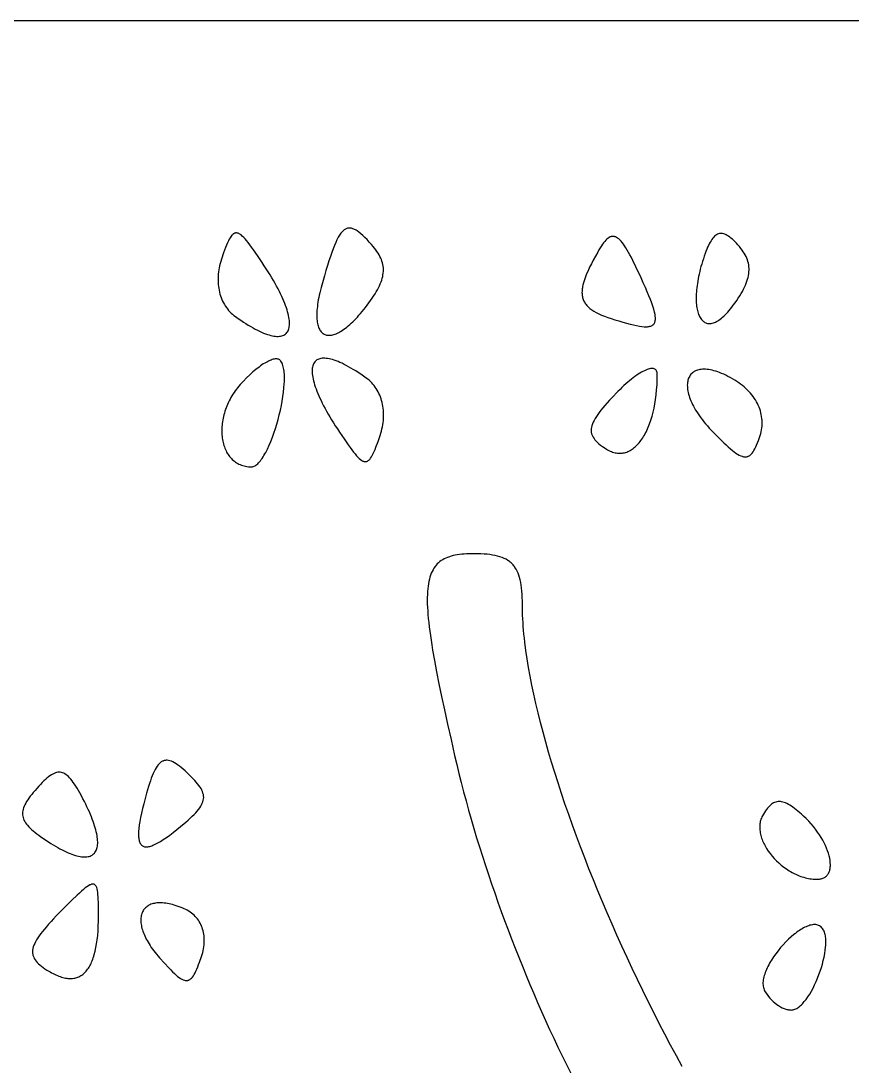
# Model space of a CAD drawing. Extents: x -452 to 452, y -1000 to 1000.
# Drawn here: x -305.1 to -144.6, y 798.4 to 1000 of the extents above; entities that cross this region are included whole.
import ezdxf

# ---------------------------------------------------------------- set-up
doc = ezdxf.new("R2010")
doc.units = 0
doc.layers.add('LAYER_1', color=18, linetype='CONTINUOUS')

msp = doc.modelspace()

# ---------------------------------------------------------------- linework, layer by layer
at = {"layer": 'LAYER_1'}
for points in [[(0, -1000), (452.5, -1000), (452.5, 1000), (-452.5, 1000), (-452.5, -1000)], [(-237.38, 956.84), (-237.83, 957.34), (-238.26, 957.81), (-238.68, 958.23), (-239.07, 958.61), (-239.45, 958.95), (-239.81, 959.24), (-240.16, 959.49), (-240.33, 959.6), (-240.5, 959.7), (-240.66, 959.78), (-240.82, 959.85), (-240.97, 959.91), (-241.13, 959.96), (-241.28, 960), (-241.43, 960.02), (-241.57, 960.04), (-241.71, 960.04), (-241.86, 960.02), (-242, 960), (-242.13, 959.96), (-242.27, 959.91), (-242.4, 959.85), (-242.53, 959.77), (-242.67, 959.68), (-242.8, 959.58), (-242.92, 959.46), (-243.05, 959.33), (-243.18, 959.18), (-243.31, 959.03), (-243.43, 958.86), (-243.56, 958.67), (-243.81, 958.26), (-244.06, 957.79), (-244.31, 957.26), (-244.56, 956.67), (-244.82, 956.02), (-245.08, 955.31), (-245.34, 954.54), (-245.62, 953.7), (-245.9, 952.81), (-246.18, 951.84), (-246.48, 950.82), (-247.11, 948.56), (-247.24, 948.06), (-247.36, 947.57), (-247.47, 947.1), (-247.57, 946.64), (-247.66, 946.19), (-247.73, 945.76), (-247.8, 945.34), (-247.85, 944.93), (-247.89, 944.54), (-247.92, 944.16), (-247.95, 943.8), (-247.96, 943.45), (-247.96, 943.11), (-247.95, 942.79), (-247.93, 942.48), (-247.9, 942.19), (-247.86, 941.91), (-247.82, 941.64), (-247.76, 941.39), (-247.69, 941.16), (-247.62, 940.93), (-247.53, 940.72), (-247.44, 940.53), (-247.34, 940.35), (-247.23, 940.19), (-247.11, 940.04), (-246.99, 939.9), (-246.85, 939.78), (-246.71, 939.67), (-246.56, 939.58), (-246.4, 939.51), (-246.24, 939.44), (-246.07, 939.4), (-245.89, 939.37), (-245.7, 939.35), (-245.51, 939.35), (-245.31, 939.36), (-245.1, 939.39), (-244.89, 939.43), (-244.67, 939.49), (-244.44, 939.57), (-244.21, 939.66), (-243.98, 939.76), (-243.73, 939.88), (-243.48, 940.02), (-243.23, 940.17), (-242.97, 940.33), (-242.71, 940.52), (-242.44, 940.71), (-242.16, 940.93), (-241.88, 941.16), (-241.6, 941.4), (-241.31, 941.66), (-241.02, 941.94), (-240.72, 942.23), (-240.42, 942.54), (-240.12, 942.87), (-239.81, 943.21), (-239.5, 943.57), (-239.18, 943.94), (-238.87, 944.33), (-238.54, 944.73), (-238.22, 945.16), (-237.89, 945.59), (-237.57, 946.04), (-237.26, 946.48), (-236.98, 946.9), (-236.72, 947.32), (-236.47, 947.73), (-236.25, 948.12), (-236.05, 948.51), (-235.86, 948.89), (-235.7, 949.26), (-235.55, 949.63), (-235.43, 949.98), (-235.32, 950.34), (-235.24, 950.68), (-235.18, 951.02), (-235.13, 951.36), (-235.11, 951.69), (-235.1, 952.02), (-235.11, 952.34), (-235.15, 952.67), (-235.2, 952.99), (-235.28, 953.3), (-235.37, 953.62), (-235.48, 953.94), (-235.61, 954.25), (-235.77, 954.57), (-235.94, 954.89), (-236.13, 955.21), (-236.34, 955.53), (-236.57, 955.85), (-236.82, 956.18), (-237.09, 956.51)], [(-258.49, 953.39), (-259.38, 954.71), (-260.18, 955.85), (-260.54, 956.36), (-260.88, 956.82), (-261.21, 957.24), (-261.51, 957.62), (-261.8, 957.95), (-262.07, 958.24), (-262.33, 958.49), (-262.57, 958.7), (-262.8, 958.86), (-262.91, 958.93), (-263.02, 958.98), (-263.13, 959.03), (-263.23, 959.06), (-263.33, 959.08), (-263.43, 959.1), (-263.53, 959.1), (-263.62, 959.09), (-263.71, 959.07), (-263.81, 959.04), (-263.9, 959), (-263.99, 958.95), (-264.07, 958.89), (-264.16, 958.82), (-264.25, 958.74), (-264.33, 958.65), (-264.5, 958.44), (-264.67, 958.18), (-264.84, 957.88), (-265.02, 957.54), (-265.19, 957.16), (-265.37, 956.74), (-265.55, 956.28), (-265.94, 955.23), (-266.36, 954.02), (-266.49, 953.61), (-266.61, 953.2), (-266.71, 952.78), (-266.8, 952.37), (-266.87, 951.97), (-266.93, 951.56), (-266.97, 951.15), (-267, 950.75), (-267.02, 950.35), (-267.02, 949.95), (-267.01, 949.56), (-266.98, 949.17), (-266.94, 948.79), (-266.89, 948.41), (-266.82, 948.04), (-266.74, 947.67), (-266.64, 947.31), (-266.53, 946.96), (-266.41, 946.61), (-266.28, 946.27), (-266.13, 945.94), (-265.97, 945.62), (-265.79, 945.31), (-265.61, 945), (-265.41, 944.71), (-265.2, 944.43), (-264.97, 944.15), (-264.74, 943.89), (-264.49, 943.64), (-264.23, 943.4), (-263.95, 943.17), (-263.67, 942.96), (-263.14, 942.59), (-262.63, 942.24), (-262.13, 941.91), (-261.64, 941.6), (-261.17, 941.31), (-260.71, 941.03), (-260.26, 940.78), (-259.83, 940.54), (-259.4, 940.33), (-259, 940.13), (-258.6, 939.95), (-258.22, 939.79), (-257.85, 939.64), (-257.5, 939.52), (-257.16, 939.41), (-256.83, 939.32), (-256.52, 939.25), (-256.22, 939.2), (-255.93, 939.16), (-255.66, 939.14), (-255.4, 939.14), (-255.16, 939.15), (-254.93, 939.18), (-254.71, 939.23), (-254.51, 939.3), (-254.33, 939.38), (-254.15, 939.48), (-254, 939.59), (-253.85, 939.72), (-253.72, 939.86), (-253.61, 940.03), (-253.51, 940.2), (-253.43, 940.4), (-253.36, 940.61), (-253.3, 940.83), (-253.26, 941.07), (-253.24, 941.32), (-253.23, 941.59), (-253.23, 941.87), (-253.25, 942.17), (-253.29, 942.49), (-253.34, 942.81), (-253.41, 943.15), (-253.49, 943.51), (-253.59, 943.88), (-253.7, 944.26), (-253.83, 944.66), (-253.98, 945.07), (-254.14, 945.5), (-254.32, 945.93), (-254.51, 946.39), (-254.72, 946.85), (-254.94, 947.33), (-255.18, 947.82), (-255.44, 948.32), (-255.71, 948.83), (-256, 949.36), (-256.31, 949.9), (-256.63, 950.46), (-256.97, 951.02), (-257.33, 951.6), (-257.7, 952.18), (-258.09, 952.78)], [(-186.36, 952.55), (-186.96, 953.78), (-187.24, 954.33), (-187.52, 954.86), (-187.78, 955.34), (-188.04, 955.79), (-188.29, 956.21), (-188.54, 956.58), (-188.77, 956.93), (-189.01, 957.23), (-189.23, 957.5), (-189.46, 957.74), (-189.67, 957.94), (-189.89, 958.11), (-190.1, 958.24), (-190.31, 958.33), (-190.41, 958.37), (-190.51, 958.4), (-190.62, 958.42), (-190.72, 958.43), (-190.82, 958.43), (-190.92, 958.42), (-191.02, 958.41), (-191.12, 958.39), (-191.23, 958.36), (-191.33, 958.32), (-191.53, 958.21), (-191.74, 958.08), (-191.95, 957.91), (-192.16, 957.71), (-192.37, 957.47), (-192.59, 957.21), (-192.81, 956.91), (-193.03, 956.58), (-193.26, 956.23), (-193.5, 955.83), (-193.74, 955.41), (-194.18, 954.62), (-194.58, 953.87), (-194.95, 953.15), (-195.29, 952.47), (-195.6, 951.81), (-195.87, 951.19), (-196.1, 950.6), (-196.3, 950.04), (-196.47, 949.5), (-196.6, 949), (-196.65, 948.75), (-196.69, 948.51), (-196.72, 948.28), (-196.75, 948.05), (-196.76, 947.83), (-196.77, 947.62), (-196.76, 947.41), (-196.75, 947.2), (-196.73, 947), (-196.7, 946.81), (-196.65, 946.62), (-196.6, 946.44), (-196.54, 946.25), (-196.47, 946.08), (-196.39, 945.91), (-196.3, 945.74), (-196.2, 945.58), (-196.1, 945.42), (-195.98, 945.26), (-195.85, 945.11), (-195.71, 944.96), (-195.56, 944.81), (-195.4, 944.67), (-195.23, 944.53), (-195.05, 944.39), (-194.87, 944.26), (-194.46, 943.99), (-194.01, 943.74), (-193.52, 943.49), (-192.98, 943.25), (-192.41, 943.02), (-191.79, 942.79), (-191.13, 942.56), (-190.43, 942.33), (-189.68, 942.11), (-188.9, 941.88), (-188.16, 941.68), (-187.48, 941.5), (-186.84, 941.34), (-186.25, 941.21), (-185.7, 941.11), (-185.2, 941.04), (-184.75, 941), (-184.54, 941), (-184.34, 941), (-184.15, 941), (-183.97, 941.02), (-183.81, 941.05), (-183.65, 941.08), (-183.51, 941.12), (-183.37, 941.17), (-183.25, 941.24), (-183.14, 941.31), (-183.04, 941.39), (-182.95, 941.48), (-182.87, 941.58), (-182.8, 941.69), (-182.74, 941.81), (-182.69, 941.94), (-182.65, 942.08), (-182.63, 942.23), (-182.61, 942.39), (-182.6, 942.56), (-182.6, 942.75), (-182.62, 942.94), (-182.64, 943.15), (-182.67, 943.37), (-182.77, 943.84), (-182.91, 944.37), (-183.08, 944.94), (-183.3, 945.56), (-183.55, 946.24), (-183.84, 946.97), (-184.17, 947.75), (-184.53, 948.59), (-184.94, 949.49), (-185.37, 950.45)], [(-166.66, 956.77), (-166.94, 957.09), (-167.22, 957.38), (-167.49, 957.65), (-167.75, 957.89), (-168.01, 958.11), (-168.26, 958.31), (-168.5, 958.48), (-168.74, 958.63), (-168.97, 958.75), (-169.19, 958.85), (-169.41, 958.92), (-169.62, 958.97), (-169.83, 958.99), (-170.03, 958.99), (-170.23, 958.97), (-170.43, 958.92), (-170.62, 958.84), (-170.8, 958.74), (-170.99, 958.62), (-171.17, 958.46), (-171.34, 958.29), (-171.52, 958.09), (-171.69, 957.86), (-171.86, 957.6), (-172.03, 957.32), (-172.19, 957.02), (-172.36, 956.69), (-172.52, 956.33), (-172.68, 955.95), (-172.85, 955.54), (-173.01, 955.1), (-173.17, 954.64), (-173.34, 954.12), (-173.51, 953.61), (-173.66, 953.1), (-173.8, 952.6), (-173.93, 952.12), (-174.05, 951.64), (-174.16, 951.16), (-174.26, 950.7), (-174.35, 950.25), (-174.43, 949.8), (-174.5, 949.37), (-174.56, 948.94), (-174.61, 948.53), (-174.65, 948.12), (-174.69, 947.72), (-174.71, 947.34), (-174.73, 946.96), (-174.73, 946.6), (-174.73, 946.25), (-174.72, 945.91), (-174.7, 945.58), (-174.67, 945.26), (-174.64, 944.95), (-174.59, 944.66), (-174.54, 944.37), (-174.48, 944.1), (-174.41, 943.85), (-174.34, 943.6), (-174.25, 943.37), (-174.16, 943.15), (-174.06, 942.95), (-173.96, 942.76), (-173.85, 942.58), (-173.73, 942.42), (-173.6, 942.27), (-173.47, 942.14), (-173.33, 942.02), (-173.19, 941.92), (-173.04, 941.83), (-172.88, 941.75), (-172.72, 941.7), (-172.55, 941.65), (-172.37, 941.63), (-172.19, 941.62), (-172.01, 941.62), (-171.81, 941.65), (-171.62, 941.69), (-171.41, 941.74), (-171.21, 941.82), (-170.99, 941.91), (-170.78, 942.02), (-170.56, 942.14), (-170.33, 942.29), (-170.1, 942.45), (-169.86, 942.63), (-169.62, 942.83), (-169.38, 943.05), (-169.13, 943.29), (-168.88, 943.55), (-168.63, 943.83), (-168.37, 944.12), (-168.11, 944.44), (-167.84, 944.78), (-167.57, 945.13), (-167.23, 945.61), (-166.9, 946.07), (-166.6, 946.52), (-166.32, 946.96), (-166.06, 947.39), (-165.82, 947.81), (-165.6, 948.22), (-165.4, 948.63), (-165.22, 949.02), (-165.06, 949.4), (-164.92, 949.78), (-164.8, 950.15), (-164.71, 950.51), (-164.63, 950.87), (-164.57, 951.22), (-164.54, 951.57), (-164.52, 951.91), (-164.52, 952.25), (-164.54, 952.58), (-164.59, 952.91), (-164.65, 953.24), (-164.73, 953.56), (-164.84, 953.88), (-164.96, 954.2), (-165.1, 954.52), (-165.27, 954.84), (-165.45, 955.16), (-165.65, 955.48), (-165.87, 955.8), (-166.11, 956.12), (-166.37, 956.45)], [(-255, 934.5), (-255.1, 934.6), (-255.21, 934.68), (-255.34, 934.73), (-255.48, 934.77), (-255.63, 934.8), (-255.8, 934.8), (-255.97, 934.79), (-256.16, 934.76), (-256.36, 934.72), (-256.57, 934.66), (-256.79, 934.58), (-257.02, 934.49), (-257.25, 934.38), (-257.5, 934.26), (-257.75, 934.12), (-258.01, 933.97), (-258.28, 933.81), (-258.55, 933.63), (-258.82, 933.44), (-259.11, 933.23), (-259.69, 932.78), (-260.28, 932.28), (-260.89, 931.74), (-261.5, 931.15), (-262.11, 930.52), (-262.73, 929.85), (-262.99, 929.55), (-263.24, 929.24), (-263.47, 928.93), (-263.7, 928.62), (-263.92, 928.31), (-264.13, 927.99), (-264.33, 927.66), (-264.52, 927.34), (-264.7, 927.01), (-264.87, 926.68), (-265.03, 926.35), (-265.18, 926.02), (-265.32, 925.69), (-265.45, 925.35), (-265.58, 925.02), (-265.69, 924.68), (-265.79, 924.35), (-265.88, 924.01), (-265.97, 923.68), (-266.04, 923.35), (-266.1, 923.01), (-266.16, 922.68), (-266.2, 922.35), (-266.24, 922.03), (-266.27, 921.7), (-266.29, 921.38), (-266.3, 921.06), (-266.29, 920.75), (-266.29, 920.44), (-266.27, 920.13), (-266.24, 919.82), (-266.2, 919.52), (-266.16, 919.23), (-266.1, 918.94), (-266.04, 918.66), (-265.97, 918.38), (-265.89, 918.1), (-265.8, 917.84), (-265.7, 917.57), (-265.6, 917.32), (-265.48, 917.07), (-265.36, 916.83), (-265.23, 916.6), (-265.08, 916.38), (-264.94, 916.16), (-264.78, 915.95), (-264.61, 915.75), (-264.44, 915.56), (-264.26, 915.38), (-264.06, 915.21), (-263.87, 915.05), (-263.66, 914.9), (-263.44, 914.76), (-263.22, 914.62), (-262.99, 914.51), (-262.75, 914.4), (-262.5, 914.3), (-262.25, 914.22), (-261.98, 914.14), (-261.71, 914.09), (-261.43, 914.04), (-261.15, 914), (-260.85, 913.98), (-260.55, 913.98), (-260.39, 913.99), (-260.22, 914.03), (-260.05, 914.09), (-259.88, 914.17), (-259.71, 914.28), (-259.54, 914.41), (-259.36, 914.56), (-259.19, 914.73), (-259.02, 914.93), (-258.84, 915.14), (-258.67, 915.36), (-258.5, 915.61), (-258.33, 915.87), (-258.15, 916.15), (-257.98, 916.45), (-257.82, 916.76), (-257.48, 917.41), (-257.16, 918.12), (-256.84, 918.88), (-256.53, 919.67), (-256.24, 920.49), (-255.95, 921.34), (-255.69, 922.21), (-255.44, 923.1), (-255.21, 923.99), (-254.99, 924.89), (-254.8, 925.78), (-254.64, 926.67), (-254.49, 927.54), (-254.38, 928.39), (-254.29, 929.22), (-254.23, 930.01), (-254.21, 930.39), (-254.2, 930.77), (-254.2, 931.13), (-254.2, 931.48), (-254.22, 931.82), (-254.24, 932.14), (-254.27, 932.45), (-254.31, 932.75), (-254.36, 933.03), (-254.42, 933.29), (-254.49, 933.54), (-254.57, 933.77), (-254.66, 933.98), (-254.76, 934.18), (-254.87, 934.35)], [(-238.41, 931.1), (-238.94, 931.47), (-239.45, 931.82), (-239.95, 932.15), (-240.44, 932.47), (-240.91, 932.76), (-241.37, 933.03), (-241.82, 933.29), (-242.26, 933.52), (-242.68, 933.74), (-243.09, 933.94), (-243.48, 934.11), (-243.86, 934.28), (-244.23, 934.42), (-244.58, 934.54), (-244.92, 934.65), (-245.25, 934.74), (-245.56, 934.81), (-245.86, 934.87), (-246.15, 934.9), (-246.42, 934.92), (-246.68, 934.93), (-246.92, 934.91), (-247.15, 934.88), (-247.37, 934.83), (-247.57, 934.77), (-247.76, 934.69), (-247.93, 934.59), (-248.09, 934.47), (-248.23, 934.35), (-248.36, 934.2), (-248.47, 934.04), (-248.57, 933.86), (-248.65, 933.67), (-248.72, 933.46), (-248.78, 933.23), (-248.82, 933), (-248.84, 932.74), (-248.85, 932.47), (-248.85, 932.19), (-248.83, 931.89), (-248.79, 931.58), (-248.74, 931.25), (-248.67, 930.91), (-248.59, 930.55), (-248.49, 930.18), (-248.38, 929.8), (-248.25, 929.4), (-248.1, 928.99), (-247.94, 928.57), (-247.77, 928.13), (-247.57, 927.68), (-247.36, 927.21), (-247.14, 926.74), (-246.9, 926.25), (-246.64, 925.74), (-246.37, 925.23), (-246.08, 924.7), (-245.77, 924.16), (-245.45, 923.61), (-245.11, 923.04), (-244.75, 922.47), (-244.38, 921.88), (-243.99, 921.28), (-243.59, 920.67), (-242.7, 919.35), (-241.9, 918.21), (-241.54, 917.71), (-241.2, 917.24), (-240.87, 916.82), (-240.57, 916.45), (-240.28, 916.11), (-240.01, 915.82), (-239.75, 915.57), (-239.51, 915.37), (-239.28, 915.2), (-239.17, 915.14), (-239.06, 915.08), (-238.96, 915.04), (-238.85, 915), (-238.75, 914.98), (-238.65, 914.97), (-238.56, 914.97), (-238.46, 914.97), (-238.37, 914.99), (-238.28, 915.02), (-238.18, 915.06), (-238.1, 915.11), (-238.01, 915.17), (-237.92, 915.24), (-237.83, 915.32), (-237.75, 915.41), (-237.58, 915.63), (-237.41, 915.88), (-237.24, 916.18), (-237.07, 916.52), (-236.89, 916.9), (-236.71, 917.32), (-236.53, 917.79), (-236.14, 918.83), (-235.72, 920.04), (-235.59, 920.46), (-235.47, 920.87), (-235.37, 921.28), (-235.28, 921.69), (-235.21, 922.1), (-235.15, 922.51), (-235.11, 922.91), (-235.08, 923.31), (-235.06, 923.71), (-235.06, 924.11), (-235.07, 924.5), (-235.1, 924.89), (-235.14, 925.27), (-235.2, 925.65), (-235.26, 926.02), (-235.35, 926.39), (-235.44, 926.75), (-235.55, 927.1), (-235.67, 927.45), (-235.81, 927.79), (-235.95, 928.12), (-236.11, 928.44), (-236.29, 928.76), (-236.47, 929.06), (-236.67, 929.35), (-236.88, 929.64), (-237.11, 929.91), (-237.35, 930.17), (-237.59, 930.42), (-237.85, 930.66), (-238.13, 930.89)], [(-182.24, 931.74), (-182.25, 931.96), (-182.28, 932.15), (-182.33, 932.33), (-182.39, 932.48), (-182.48, 932.61), (-182.58, 932.72), (-182.7, 932.81), (-182.84, 932.87), (-182.99, 932.92), (-183.16, 932.94), (-183.34, 932.94), (-183.54, 932.92), (-183.75, 932.88), (-183.98, 932.82), (-184.21, 932.74), (-184.47, 932.64), (-184.73, 932.52), (-185, 932.38), (-185.29, 932.23), (-185.59, 932.05), (-185.9, 931.85), (-186.21, 931.64), (-186.54, 931.4), (-186.88, 931.15), (-187.22, 930.88), (-187.57, 930.59), (-187.93, 930.29), (-188.3, 929.97), (-188.67, 929.63), (-189.05, 929.27), (-189.43, 928.9), (-189.82, 928.51), (-190.92, 927.36), (-191.43, 926.82), (-191.89, 926.31), (-192.33, 925.82), (-192.73, 925.35), (-193.1, 924.9), (-193.43, 924.47), (-193.73, 924.05), (-194, 923.66), (-194.24, 923.28), (-194.45, 922.92), (-194.62, 922.57), (-194.76, 922.24), (-194.87, 921.91), (-194.94, 921.6), (-194.99, 921.3), (-195, 921.16), (-195.01, 921.01), (-195, 920.87), (-194.99, 920.73), (-194.97, 920.59), (-194.94, 920.46), (-194.91, 920.32), (-194.87, 920.19), (-194.76, 919.93), (-194.62, 919.67), (-194.45, 919.42), (-194.26, 919.17), (-194.03, 918.92), (-193.77, 918.67), (-193.49, 918.42), (-193.18, 918.18), (-192.83, 917.92), (-192.46, 917.67), (-192.06, 917.41), (-191.82, 917.27), (-191.58, 917.13), (-191.34, 917.02), (-191.1, 916.92), (-190.86, 916.83), (-190.63, 916.75), (-190.39, 916.69), (-190.16, 916.65), (-189.93, 916.62), (-189.69, 916.6), (-189.47, 916.59), (-189.24, 916.6), (-189.01, 916.62), (-188.79, 916.65), (-188.57, 916.7), (-188.35, 916.76), (-188.13, 916.83), (-187.92, 916.91), (-187.71, 917.01), (-187.5, 917.12), (-187.29, 917.24), (-187.08, 917.37), (-186.88, 917.51), (-186.68, 917.67), (-186.49, 917.83), (-186.3, 918.01), (-186.11, 918.2), (-185.92, 918.4), (-185.74, 918.61), (-185.56, 918.83), (-185.39, 919.06), (-185.21, 919.31), (-185.05, 919.56), (-184.88, 919.82), (-184.72, 920.09), (-184.57, 920.38), (-184.41, 920.67), (-184.27, 920.97), (-184.12, 921.28), (-183.99, 921.6), (-183.85, 921.93), (-183.72, 922.27), (-183.48, 922.98), (-183.25, 923.72), (-183.05, 924.49), (-182.86, 925.29), (-182.7, 926.13), (-182.56, 926.99), (-182.45, 927.89), (-182.36, 928.81), (-182.29, 929.76), (-182.25, 930.74)], [(-167.28, 930.69), (-167.72, 930.96), (-168.16, 931.2), (-168.59, 931.43), (-169.01, 931.64), (-169.42, 931.83), (-169.82, 932), (-170.2, 932.15), (-170.58, 932.29), (-170.95, 932.41), (-171.3, 932.51), (-171.65, 932.6), (-171.98, 932.67), (-172.3, 932.73), (-172.61, 932.77), (-172.91, 932.79), (-173.2, 932.8), (-173.48, 932.79), (-173.74, 932.77), (-174, 932.74), (-174.24, 932.69), (-174.47, 932.63), (-174.69, 932.55), (-174.89, 932.46), (-175.09, 932.36), (-175.27, 932.24), (-175.44, 932.12), (-175.59, 931.98), (-175.73, 931.83), (-175.86, 931.66), (-175.98, 931.49), (-176.08, 931.3), (-176.18, 931.1), (-176.25, 930.9), (-176.32, 930.68), (-176.37, 930.45), (-176.4, 930.21), (-176.43, 929.96), (-176.44, 929.71), (-176.43, 929.44), (-176.41, 929.17), (-176.38, 928.88), (-176.33, 928.59), (-176.27, 928.29), (-176.2, 927.99), (-176.11, 927.67), (-176, 927.35), (-175.88, 927.02), (-175.74, 926.69), (-175.59, 926.35), (-175.43, 926), (-175.25, 925.65), (-175.05, 925.29), (-174.84, 924.92), (-174.61, 924.55), (-174.37, 924.18), (-174.11, 923.8), (-173.83, 923.42), (-173.54, 923.03), (-173.24, 922.64), (-172.91, 922.25), (-172.57, 921.85), (-172.22, 921.45), (-171.84, 921.05), (-171.45, 920.64), (-170.37, 919.55), (-169.87, 919.06), (-169.4, 918.61), (-168.95, 918.19), (-168.53, 917.8), (-168.13, 917.45), (-167.75, 917.14), (-167.39, 916.86), (-167.05, 916.62), (-166.73, 916.41), (-166.42, 916.24), (-166.14, 916.1), (-165.86, 916), (-165.73, 915.96), (-165.61, 915.93), (-165.48, 915.91), (-165.36, 915.89), (-165.25, 915.89), (-165.13, 915.89), (-165.02, 915.91), (-164.91, 915.93), (-164.8, 915.96), (-164.7, 916), (-164.6, 916.05), (-164.5, 916.1), (-164.4, 916.17), (-164.3, 916.24), (-164.12, 916.42), (-163.93, 916.62), (-163.76, 916.87), (-163.58, 917.14), (-163.41, 917.45), (-163.24, 917.8), (-163.08, 918.17), (-162.91, 918.58), (-162.73, 919.03), (-162.38, 920.02), (-162.27, 920.38), (-162.18, 920.74), (-162.1, 921.11), (-162.04, 921.47), (-162.01, 921.84), (-161.99, 922.21), (-161.99, 922.58), (-162, 922.95), (-162.04, 923.31), (-162.09, 923.68), (-162.16, 924.04), (-162.24, 924.41), (-162.34, 924.77), (-162.46, 925.13), (-162.6, 925.48), (-162.75, 925.84), (-162.92, 926.18), (-163.11, 926.53), (-163.31, 926.87), (-163.52, 927.2), (-163.76, 927.53), (-164, 927.86), (-164.27, 928.17), (-164.54, 928.49), (-164.83, 928.79), (-165.14, 929.09), (-165.46, 929.38), (-165.8, 929.66), (-166.15, 929.93), (-166.51, 930.19), (-166.89, 930.45)], [(-273, 854.96), (-273.39, 855.32), (-273.77, 855.65), (-274.13, 855.96), (-274.48, 856.23), (-274.81, 856.48), (-275.13, 856.69), (-275.44, 856.88), (-275.74, 857.03), (-276.02, 857.16), (-276.3, 857.26), (-276.56, 857.32), (-276.82, 857.35), (-276.94, 857.36), (-277.06, 857.36), (-277.18, 857.34), (-277.3, 857.33), (-277.42, 857.3), (-277.53, 857.26), (-277.64, 857.22), (-277.75, 857.17), (-277.86, 857.11), (-277.97, 857.04), (-278.18, 856.88), (-278.38, 856.69), (-278.58, 856.46), (-278.78, 856.2), (-278.97, 855.9), (-279.16, 855.57), (-279.35, 855.21), (-279.53, 854.81), (-279.71, 854.37), (-279.9, 853.9), (-280.08, 853.4), (-280.26, 852.85), (-280.45, 852.27), (-280.63, 851.66), (-280.82, 851), (-281.11, 849.96), (-281.37, 848.97), (-281.6, 848.04), (-281.8, 847.16), (-281.97, 846.34), (-282.11, 845.58), (-282.22, 844.88), (-282.3, 844.23), (-282.34, 843.63), (-282.36, 843.09), (-282.36, 842.84), (-282.35, 842.6), (-282.33, 842.38), (-282.3, 842.17), (-282.26, 841.98), (-282.22, 841.8), (-282.17, 841.63), (-282.11, 841.48), (-282.04, 841.33), (-281.96, 841.21), (-281.88, 841.09), (-281.79, 840.99), (-281.69, 840.9), (-281.58, 840.83), (-281.46, 840.77), (-281.33, 840.72), (-281.2, 840.69), (-281.05, 840.66), (-280.9, 840.66), (-280.74, 840.66), (-280.57, 840.68), (-280.4, 840.71), (-280.21, 840.75), (-280.02, 840.81), (-279.81, 840.88), (-279.6, 840.96), (-279.38, 841.06), (-279.15, 841.16), (-278.66, 841.42), (-278.14, 841.72), (-277.58, 842.08), (-276.99, 842.48), (-276.35, 842.94), (-275.69, 843.44), (-274.98, 844), (-274.24, 844.6), (-273.25, 845.43), (-272.8, 845.82), (-272.39, 846.2), (-272, 846.56), (-271.65, 846.91), (-271.33, 847.25), (-271.04, 847.57), (-270.78, 847.89), (-270.55, 848.2), (-270.35, 848.5), (-270.18, 848.79), (-270.05, 849.08), (-269.94, 849.36), (-269.86, 849.64), (-269.81, 849.92), (-269.79, 850.2), (-269.81, 850.47), (-269.85, 850.75), (-269.92, 851.03), (-270.02, 851.32), (-270.14, 851.6), (-270.3, 851.9), (-270.49, 852.2), (-270.7, 852.51), (-270.95, 852.82), (-271.22, 853.15), (-271.52, 853.48), (-271.85, 853.83), (-272.2, 854.19), (-272.59, 854.57)], [(-293.71, 851.06), (-293.97, 851.53), (-294.23, 851.96), (-294.48, 852.37), (-294.73, 852.74), (-294.97, 853.09), (-295.2, 853.41), (-295.43, 853.7), (-295.66, 853.96), (-295.89, 854.2), (-296.11, 854.4), (-296.34, 854.58), (-296.56, 854.73), (-296.78, 854.85), (-297.01, 854.95), (-297.24, 855.01), (-297.46, 855.05), (-297.7, 855.06), (-297.93, 855.04), (-298.17, 855), (-298.42, 854.93), (-298.67, 854.83), (-298.92, 854.7), (-299.19, 854.55), (-299.46, 854.36), (-299.74, 854.16), (-300.03, 853.92), (-300.33, 853.66), (-300.64, 853.37), (-300.96, 853.05), (-301.29, 852.71), (-301.63, 852.34), (-301.99, 851.94), (-302.34, 851.54), (-302.67, 851.15), (-302.98, 850.77), (-303.26, 850.41), (-303.51, 850.06), (-303.75, 849.73), (-303.96, 849.4), (-304.14, 849.09), (-304.3, 848.78), (-304.44, 848.48), (-304.55, 848.19), (-304.64, 847.91), (-304.71, 847.63), (-304.75, 847.36), (-304.76, 847.1), (-304.75, 846.84), (-304.72, 846.58), (-304.66, 846.32), (-304.58, 846.07), (-304.47, 845.82), (-304.34, 845.57), (-304.18, 845.31), (-304, 845.06), (-303.79, 844.81), (-303.55, 844.55), (-303.3, 844.29), (-303.01, 844.02), (-302.7, 843.75), (-302.37, 843.47), (-302.01, 843.19), (-301.63, 842.9), (-301.22, 842.61), (-300.72, 842.26), (-300.23, 841.92), (-299.75, 841.61), (-299.29, 841.31), (-298.83, 841.02), (-298.39, 840.76), (-297.96, 840.51), (-297.53, 840.28), (-297.12, 840.06), (-296.72, 839.86), (-296.33, 839.68), (-295.96, 839.51), (-295.59, 839.36), (-295.23, 839.22), (-294.89, 839.1), (-294.56, 839), (-294.24, 838.91), (-293.93, 838.84), (-293.64, 838.78), (-293.35, 838.74), (-293.08, 838.72), (-292.82, 838.71), (-292.57, 838.71), (-292.33, 838.73), (-292.11, 838.77), (-291.9, 838.82), (-291.7, 838.88), (-291.51, 838.96), (-291.34, 839.06), (-291.18, 839.17), (-291.03, 839.29), (-290.89, 839.43), (-290.77, 839.58), (-290.66, 839.75), (-290.56, 839.93), (-290.48, 840.13), (-290.41, 840.34), (-290.35, 840.56), (-290.3, 840.8), (-290.27, 841.05), (-290.25, 841.32), (-290.25, 841.6), (-290.26, 841.89), (-290.28, 842.2), (-290.32, 842.52), (-290.37, 842.86), (-290.43, 843.2), (-290.51, 843.56), (-290.6, 843.94), (-290.71, 844.32), (-290.83, 844.72), (-290.96, 845.14), (-291.11, 845.56), (-291.28, 846), (-291.45, 846.45), (-291.64, 846.91), (-291.85, 847.39), (-292.07, 847.88), (-292.31, 848.38), (-292.56, 848.89), (-292.82, 849.42), (-293.1, 849.95), (-293.4, 850.5)], [(-154.02, 846.6), (-154.38, 846.94), (-154.74, 847.25), (-155.08, 847.55), (-155.41, 847.82), (-155.74, 848.07), (-156.05, 848.3), (-156.35, 848.51), (-156.65, 848.69), (-156.93, 848.86), (-157.21, 849), (-157.47, 849.12), (-157.73, 849.22), (-157.99, 849.3), (-158.23, 849.35), (-158.47, 849.39), (-158.71, 849.4), (-158.93, 849.39), (-159.16, 849.36), (-159.37, 849.3), (-159.59, 849.23), (-159.8, 849.13), (-160, 849.01), (-160.2, 848.87), (-160.4, 848.71), (-160.6, 848.53), (-160.79, 848.33), (-160.98, 848.1), (-161.17, 847.85), (-161.36, 847.58), (-161.55, 847.29), (-161.74, 846.98), (-161.93, 846.64), (-162.04, 846.43), (-162.14, 846.21), (-162.22, 845.99), (-162.29, 845.76), (-162.35, 845.53), (-162.4, 845.3), (-162.43, 845.07), (-162.46, 844.83), (-162.47, 844.59), (-162.47, 844.34), (-162.46, 844.1), (-162.44, 843.85), (-162.41, 843.6), (-162.37, 843.35), (-162.32, 843.1), (-162.26, 842.85), (-162.18, 842.59), (-162.1, 842.34), (-162.01, 842.09), (-161.91, 841.83), (-161.8, 841.58), (-161.69, 841.33), (-161.56, 841.08), (-161.43, 840.83), (-161.28, 840.58), (-161.13, 840.33), (-160.81, 839.84), (-160.46, 839.35), (-160.08, 838.88), (-159.67, 838.43), (-159.24, 837.98), (-158.79, 837.56), (-158.31, 837.15), (-157.82, 836.76), (-157.3, 836.39), (-156.78, 836.05), (-156.51, 835.89), (-156.23, 835.74), (-155.96, 835.59), (-155.68, 835.45), (-155.39, 835.32), (-155.11, 835.2), (-154.82, 835.08), (-154.53, 834.97), (-154.24, 834.87), (-153.95, 834.78), (-153.65, 834.7), (-153.36, 834.63), (-153.06, 834.56), (-152.76, 834.51), (-152.46, 834.47), (-152.16, 834.43), (-151.86, 834.41), (-151.56, 834.4), (-151.35, 834.4), (-151.15, 834.41), (-150.95, 834.43), (-150.77, 834.46), (-150.59, 834.5), (-150.43, 834.55), (-150.27, 834.61), (-150.12, 834.67), (-149.98, 834.75), (-149.84, 834.84), (-149.72, 834.93), (-149.6, 835.03), (-149.49, 835.14), (-149.39, 835.26), (-149.3, 835.39), (-149.22, 835.52), (-149.14, 835.66), (-149.08, 835.81), (-149.02, 835.96), (-148.96, 836.12), (-148.92, 836.29), (-148.89, 836.46), (-148.86, 836.64), (-148.84, 836.82), (-148.83, 837.01), (-148.82, 837.21), (-148.84, 837.62), (-148.88, 838.04), (-148.96, 838.49), (-149.07, 838.94), (-149.2, 839.42), (-149.37, 839.9), (-149.56, 840.4), (-149.78, 840.9), (-150.03, 841.42), (-150.31, 841.94), (-150.62, 842.46), (-150.95, 842.98), (-151.31, 843.51), (-151.7, 844.04), (-152.11, 844.56), (-152.55, 845.08), (-153.01, 845.59), (-153.5, 846.1)], [(-290.09, 827.3), (-290.09, 828.72), (-290.11, 829.96), (-290.13, 830.51), (-290.16, 831.01), (-290.19, 831.47), (-290.24, 831.88), (-290.29, 832.24), (-290.36, 832.55), (-290.44, 832.82), (-290.49, 832.94), (-290.54, 833.04), (-290.6, 833.14), (-290.66, 833.22), (-290.72, 833.29), (-290.79, 833.35), (-290.86, 833.4), (-290.94, 833.43), (-291.02, 833.46), (-291.11, 833.47), (-291.2, 833.47), (-291.3, 833.46), (-291.41, 833.44), (-291.52, 833.41), (-291.64, 833.36), (-291.76, 833.31), (-292.03, 833.16), (-292.32, 832.97), (-292.64, 832.73), (-292.99, 832.45), (-293.37, 832.13), (-293.78, 831.75), (-294.23, 831.34), (-295.22, 830.37), (-296.37, 829.23), (-297.67, 827.9), (-298.23, 827.33), (-298.76, 826.77), (-299.25, 826.24), (-299.71, 825.74), (-300.14, 825.25), (-300.53, 824.78), (-300.9, 824.34), (-301.23, 823.91), (-301.53, 823.5), (-301.8, 823.1), (-302.03, 822.72), (-302.24, 822.36), (-302.41, 822.01), (-302.55, 821.68), (-302.67, 821.35), (-302.75, 821.04), (-302.8, 820.74), (-302.82, 820.45), (-302.82, 820.31), (-302.81, 820.16), (-302.79, 820.03), (-302.77, 819.89), (-302.74, 819.75), (-302.7, 819.62), (-302.6, 819.36), (-302.48, 819.1), (-302.32, 818.85), (-302.13, 818.6), (-301.92, 818.36), (-301.68, 818.11), (-301.41, 817.87), (-301.11, 817.63), (-300.78, 817.38), (-300.43, 817.14), (-300.04, 816.89), (-299.45, 816.53), (-299.15, 816.37), (-298.87, 816.21), (-298.58, 816.07), (-298.3, 815.94), (-298.03, 815.83), (-297.76, 815.72), (-297.49, 815.62), (-297.23, 815.54), (-296.97, 815.47), (-296.72, 815.4), (-296.47, 815.35), (-296.23, 815.31), (-295.99, 815.29), (-295.76, 815.27), (-295.53, 815.26), (-295.3, 815.27), (-295.08, 815.28), (-294.87, 815.31), (-294.66, 815.35), (-294.45, 815.4), (-294.25, 815.46), (-294.05, 815.53), (-293.86, 815.61), (-293.67, 815.7), (-293.49, 815.81), (-293.31, 815.92), (-293.13, 816.05), (-292.96, 816.19), (-292.8, 816.33), (-292.64, 816.49), (-292.48, 816.66), (-292.33, 816.84), (-292.19, 817.04), (-292.05, 817.24), (-291.91, 817.45), (-291.78, 817.68), (-291.65, 817.91), (-291.53, 818.16), (-291.42, 818.42), (-291.3, 818.68), (-291.2, 818.96), (-291.09, 819.25), (-291, 819.55), (-290.91, 819.86), (-290.73, 820.52), (-290.58, 821.22), (-290.45, 821.96), (-290.34, 822.74), (-290.25, 823.57), (-290.18, 824.44), (-290.13, 825.35), (-290.1, 826.3)], [(-273.58, 828.72), (-273.97, 828.89), (-274.35, 829.04), (-274.73, 829.18), (-275.1, 829.3), (-275.46, 829.41), (-275.81, 829.51), (-276.15, 829.6), (-276.48, 829.67), (-276.8, 829.73), (-277.12, 829.78), (-277.42, 829.82), (-277.72, 829.84), (-278.01, 829.86), (-278.29, 829.86), (-278.55, 829.85), (-278.81, 829.83), (-279.06, 829.8), (-279.3, 829.76), (-279.53, 829.7), (-279.75, 829.64), (-279.96, 829.57), (-280.16, 829.48), (-280.35, 829.39), (-280.53, 829.29), (-280.7, 829.18), (-280.85, 829.05), (-281, 828.92), (-281.14, 828.78), (-281.27, 828.64), (-281.38, 828.48), (-281.49, 828.31), (-281.58, 828.14), (-281.66, 827.96), (-281.74, 827.77), (-281.8, 827.57), (-281.85, 827.36), (-281.88, 827.15), (-281.91, 826.93), (-281.93, 826.7), (-281.93, 826.47), (-281.92, 826.23), (-281.9, 825.98), (-281.87, 825.73), (-281.82, 825.47), (-281.77, 825.2), (-281.7, 824.93), (-281.62, 824.65), (-281.53, 824.37), (-281.42, 824.08), (-281.3, 823.79), (-281.17, 823.49), (-281.03, 823.18), (-280.87, 822.88), (-280.7, 822.56), (-280.52, 822.25), (-280.33, 821.93), (-280.12, 821.6), (-279.9, 821.27), (-279.66, 820.94), (-279.42, 820.61), (-279.16, 820.27), (-278.88, 819.93), (-278.59, 819.58), (-278.29, 819.24), (-277.36, 818.2), (-276.53, 817.31), (-276.15, 816.91), (-275.78, 816.55), (-275.44, 816.22), (-275.12, 815.93), (-274.81, 815.67), (-274.52, 815.45), (-274.25, 815.27), (-273.99, 815.12), (-273.74, 815), (-273.51, 814.92), (-273.39, 814.89), (-273.28, 814.87), (-273.18, 814.86), (-273.07, 814.86), (-272.97, 814.87), (-272.87, 814.88), (-272.77, 814.91), (-272.67, 814.94), (-272.58, 814.99), (-272.48, 815.04), (-272.39, 815.1), (-272.3, 815.17), (-272.13, 815.33), (-271.95, 815.54), (-271.78, 815.77), (-271.61, 816.04), (-271.45, 816.35), (-271.28, 816.69), (-271.11, 817.07), (-270.94, 817.48), (-270.76, 817.93), (-270.58, 818.42), (-270.21, 819.49), (-270.08, 819.87), (-269.98, 820.25), (-269.89, 820.63), (-269.81, 821), (-269.75, 821.37), (-269.71, 821.73), (-269.68, 822.09), (-269.67, 822.45), (-269.67, 822.8), (-269.69, 823.14), (-269.72, 823.48), (-269.76, 823.81), (-269.83, 824.14), (-269.9, 824.46), (-269.99, 824.77), (-270.09, 825.08), (-270.21, 825.38), (-270.34, 825.67), (-270.49, 825.95), (-270.65, 826.23), (-270.82, 826.49), (-271.01, 826.75), (-271.2, 826.99), (-271.42, 827.23), (-271.64, 827.46), (-271.88, 827.67), (-272.13, 827.87), (-272.4, 828.07), (-272.67, 828.25), (-272.96, 828.42), (-273.26, 828.58)], [(-150.45, 825.05), (-150.59, 825.2), (-150.75, 825.32), (-150.91, 825.42), (-151.09, 825.51), (-151.27, 825.57), (-151.46, 825.62), (-151.66, 825.65), (-151.87, 825.65), (-152.08, 825.65), (-152.3, 825.62), (-152.53, 825.58), (-152.77, 825.52), (-153, 825.45), (-153.25, 825.36), (-153.5, 825.25), (-153.75, 825.14), (-154, 825.01), (-154.26, 824.86), (-154.52, 824.71), (-154.79, 824.54), (-155.05, 824.36), (-155.32, 824.17), (-155.58, 823.97), (-155.85, 823.76), (-156.38, 823.31), (-156.91, 822.82), (-157.43, 822.31), (-157.94, 821.77), (-158.44, 821.21), (-158.91, 820.63), (-159.37, 820.03), (-159.79, 819.43), (-160.19, 818.82), (-160.37, 818.52), (-160.55, 818.21), (-160.72, 817.91), (-160.88, 817.6), (-161.02, 817.3), (-161.16, 817), (-161.29, 816.7), (-161.4, 816.41), (-161.5, 816.12), (-161.59, 815.83), (-161.67, 815.55), (-161.73, 815.27), (-161.78, 815), (-161.82, 814.74), (-161.84, 814.48), (-161.84, 814.23), (-161.83, 813.98), (-161.8, 813.75), (-161.76, 813.52), (-161.7, 813.3), (-161.62, 813.1), (-161.52, 812.9), (-161.3, 812.52), (-161.05, 812.15), (-160.78, 811.8), (-160.49, 811.46), (-160.18, 811.13), (-159.86, 810.82), (-159.52, 810.54), (-159.17, 810.27), (-158.82, 810.03), (-158.47, 809.82), (-158.11, 809.63), (-157.75, 809.47), (-157.4, 809.35), (-157.22, 809.3), (-157.05, 809.26), (-156.88, 809.22), (-156.71, 809.2), (-156.55, 809.19), (-156.38, 809.18), (-156.21, 809.19), (-156.03, 809.22), (-155.85, 809.26), (-155.67, 809.33), (-155.49, 809.41), (-155.31, 809.5), (-155.13, 809.61), (-154.95, 809.74), (-154.77, 809.88), (-154.59, 810.04), (-154.41, 810.21), (-154.23, 810.39), (-154.05, 810.59), (-153.87, 810.8), (-153.69, 811.01), (-153.51, 811.24), (-153.16, 811.74), (-152.82, 812.27), (-152.49, 812.83), (-152.17, 813.42), (-151.87, 814.04), (-151.57, 814.68), (-151.29, 815.34), (-151.03, 816.01), (-150.79, 816.68), (-150.57, 817.37), (-150.37, 818.05), (-150.19, 818.73), (-150.04, 819.4), (-149.91, 820.06), (-149.81, 820.7), (-149.74, 821.32), (-149.72, 821.62), (-149.71, 821.92), (-149.7, 822.21), (-149.7, 822.49), (-149.71, 822.76), (-149.73, 823.02), (-149.76, 823.27), (-149.8, 823.52), (-149.84, 823.75), (-149.9, 823.97), (-149.97, 824.18), (-150.04, 824.38), (-150.13, 824.57), (-150.23, 824.74), (-150.33, 824.9)]]:
    msp.add_lwpolyline(points, close=True, dxfattribs=at)
msp.add_lwpolyline([(-177.43, 798.31), (-178.55, 800.35), (-179.66, 802.42), (-180.76, 804.5), (-181.85, 806.59), (-182.92, 808.69), (-183.98, 810.81), (-185.03, 812.93), (-186.06, 815.06), (-187.08, 817.19), (-188.08, 819.33), (-189.06, 821.47), (-190.03, 823.61), (-190.97, 825.76), (-191.9, 827.9), (-192.81, 830.04), (-193.7, 832.18), (-194.57, 834.31), (-195.42, 836.43), (-196.25, 838.55), (-197.06, 840.65), (-197.84, 842.74), (-198.6, 844.83), (-199.34, 846.89), (-200.05, 848.95), (-200.73, 850.98), (-201.39, 853), (-202.03, 855), (-202.64, 856.98), (-203.22, 858.93), (-203.77, 860.86), (-204.29, 862.77), (-204.78, 864.65), (-205.25, 866.5), (-205.68, 868.32), (-206.08, 870.11), (-206.45, 871.87), (-206.79, 873.6), (-207.09, 875.29), (-207.37, 876.94), (-207.6, 878.56), (-207.8, 880.14), (-207.89, 880.91), (-207.97, 881.67), (-208.04, 882.43), (-208.1, 883.17), (-208.15, 883.9), (-208.2, 884.62), (-208.23, 885.33), (-208.25, 886.03), (-208.27, 886.71), (-208.27, 887.39), (-208.28, 888.09), (-208.3, 888.76), (-208.33, 889.4), (-208.37, 890.01), (-208.43, 890.6), (-208.51, 891.15), (-208.6, 891.67), (-208.7, 892.16), (-208.82, 892.63), (-208.96, 893.07), (-209.12, 893.48), (-209.3, 893.87), (-209.49, 894.23), (-209.7, 894.57), (-209.82, 894.73), (-209.94, 894.89), (-210.06, 895.04), (-210.19, 895.18), (-210.33, 895.32), (-210.47, 895.45), (-210.62, 895.58), (-210.77, 895.7), (-210.93, 895.81), (-211.09, 895.92), (-211.43, 896.13), (-211.8, 896.31), (-212.19, 896.48), (-212.61, 896.63), (-213.05, 896.76), (-213.52, 896.87), (-214.01, 896.96), (-214.53, 897.04), (-215.08, 897.1), (-215.66, 897.15), (-216.27, 897.18), (-216.9, 897.2), (-217.57, 897.21), (-218.08, 897.21), (-218.58, 897.19), (-219.06, 897.17), (-219.52, 897.14), (-219.97, 897.1), (-220.41, 897.05), (-220.83, 896.99), (-221.23, 896.92), (-221.62, 896.84), (-222, 896.74), (-222.36, 896.64), (-222.7, 896.51), (-223.03, 896.38), (-223.35, 896.23), (-223.65, 896.06), (-223.93, 895.88), (-224.2, 895.68), (-224.46, 895.47), (-224.7, 895.24), (-224.93, 894.99), (-225.14, 894.72), (-225.34, 894.43), (-225.52, 894.13), (-225.69, 893.8), (-225.85, 893.46), (-225.99, 893.09), (-226.11, 892.7), (-226.23, 892.29), (-226.33, 891.86), (-226.41, 891.4), (-226.48, 890.92), (-226.54, 890.42), (-226.58, 889.89), (-226.61, 889.34), (-226.63, 888.76), (-226.63, 888.15), (-226.62, 887.52), (-226.59, 886.86), (-226.55, 886.17), (-226.5, 885.46), (-226.44, 884.71), (-226.36, 883.93), (-226.26, 883.13), (-226.16, 882.29), (-226.04, 881.43), (-225.91, 880.53), (-225.76, 879.6), (-225.61, 878.63), (-225.25, 876.6), (-224.84, 874.44), (-224.39, 872.13), (-223.88, 869.68), (-223.32, 867.07), (-222.71, 864.31), (-222.05, 861.39), (-221.35, 858.31), (-220.93, 856.56), (-220.51, 854.81), (-220.06, 853.05), (-219.61, 851.28), (-219.13, 849.52), (-218.65, 847.75), (-218.14, 845.97), (-217.63, 844.2), (-217.1, 842.42), (-216.55, 840.65), (-215.99, 838.87), (-215.42, 837.09), (-214.83, 835.31), (-214.24, 833.53), (-213.62, 831.76), (-213, 829.98), (-212.36, 828.2), (-211.71, 826.43), (-211.05, 824.66), (-210.38, 822.89), (-209.69, 821.13), (-208.99, 819.37), (-208.28, 817.61), (-207.56, 815.86), (-206.83, 814.11), (-206.09, 812.36), (-205.33, 810.63), (-204.57, 808.89), (-203.79, 807.17), (-203.01, 805.45), (-202.21, 803.74), (-201.41, 802.03), (-200.6, 800.33), (-199.77, 798.65), (-198.94, 796.97)], dxfattribs=at)

doc.saveas('drawing.dxf')
